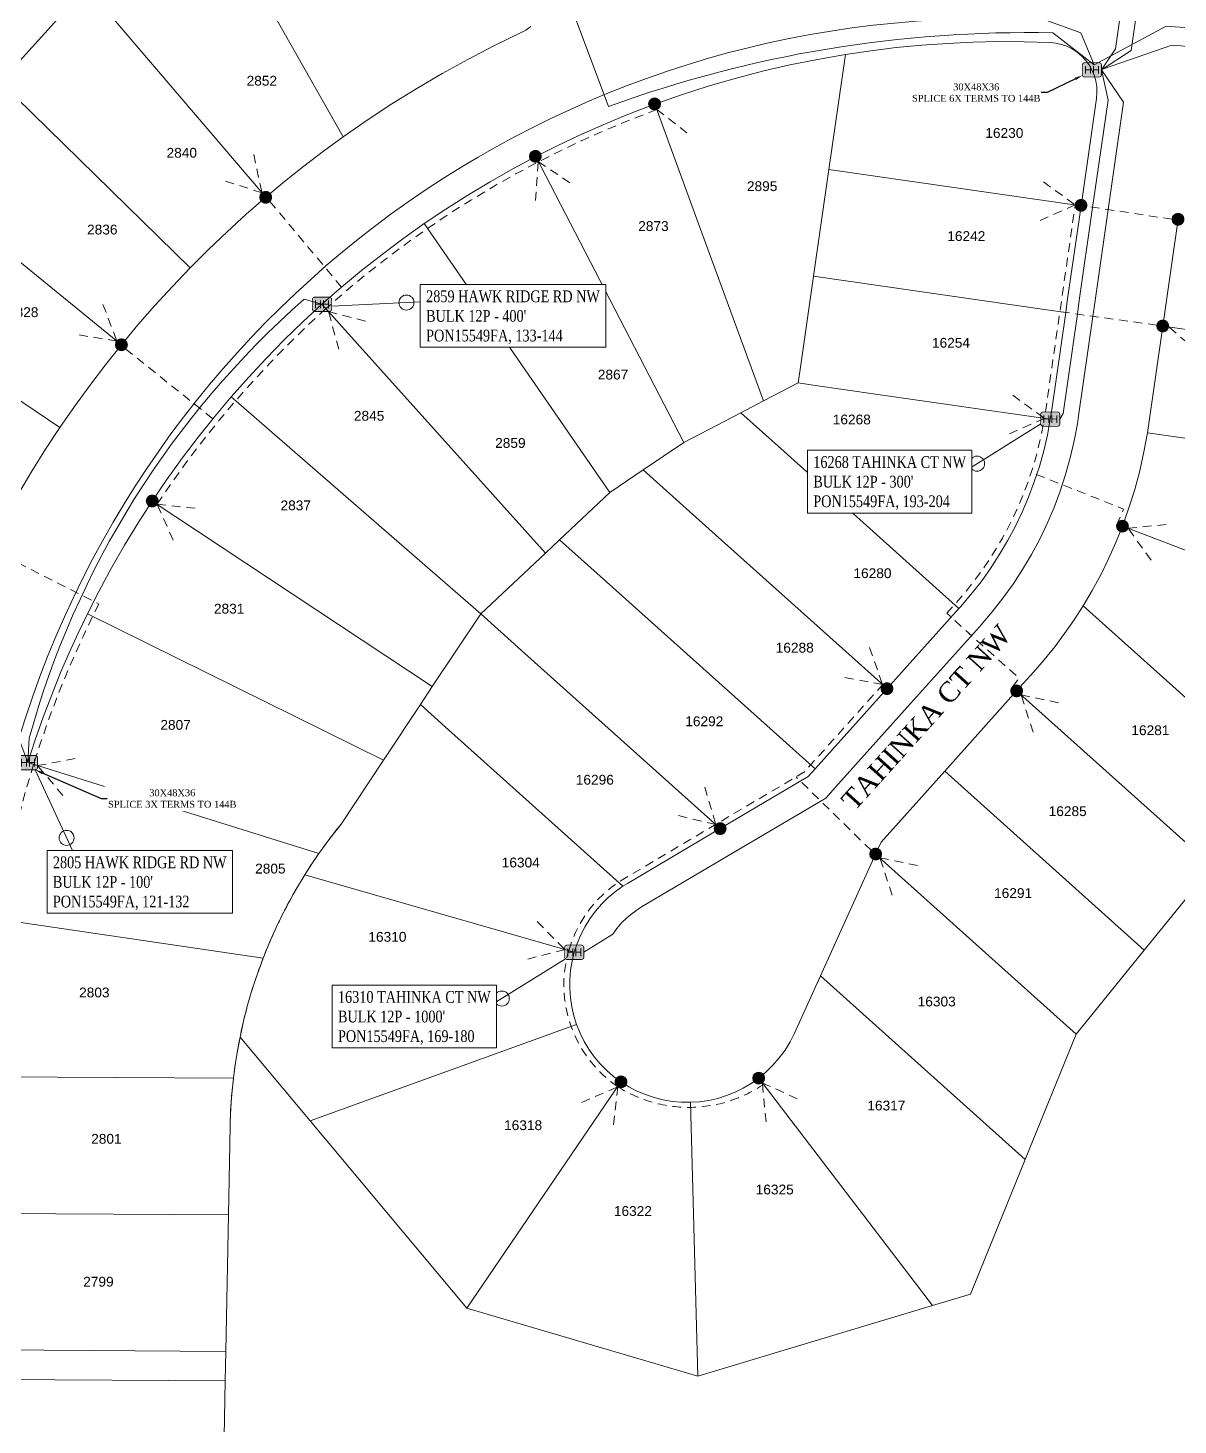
# Model space of a CAD drawing. Header units: feet. Extents: x 865220 to 2774701, y -2240498 to 961524.
# Drawn here: x 2764185 to 2764772, y 952858 to 953571 of the extents above; entities that cross this region are included whole.
import ezdxf
from ezdxf import colors
from ezdxf.entities.mleader import LeaderData, LeaderLine
from ezdxf.enums import TextEntityAlignment as Align
from ezdxf.lldxf.tags import DXFTag
from ezdxf.math import Vec2, Vec3

# ---------------------------------------------------------------- set-up
doc = ezdxf.new("R2010")
doc.units = ezdxf.units.FT
doc.header["$LTSCALE"] = 0.015
doc.header["$MEASUREMENT"] = 0
doc.linetypes.add('DASHED', pattern=[5, 3, -2])
for name, color, linetype, lineweight in [('144B', 112, '144B', 5), ('DETAIL', 7, 'Continuous', 5), ('DROP BURIED', 7, 'DASHED', 5), ('Parcels', 7, 'Continuous', 0), ('PROP_TEL', 6, 'Continuous', 5), ('RUNNING LINE (UNDERGROUND)', 10, 'Continuous', 40), ('TAIL', 1, 'MST', 5), ('TERMINALS', 7, 'Continuous', 5)]:
    doc.layers.add(name, color=color, linetype=linetype, lineweight=lineweight)
for name, color, linetype in [('Scott County Addresses', 7, 'Continuous'), ('STREET NAME', 7, 'Continuous'), ('TELEPHONE STRUCT-PROP', 6, 'Continuous')]:
    doc.layers.add(name, color=color, linetype=linetype)
doc.styles.add('Dimensions 100', font='arial.ttf')
doc.styles.add('Line', font='txt.shx', dxfattribs={"height": 3})
doc.styles.add('SIMPLEX', font='times.ttf', dxfattribs={"width": 0.8})
doc.styles.get("Standard").update_dxf_attribs({"font": 'times.ttf'})
doc.styles.add('Utilities', font='arial.ttf', dxfattribs={"height": 2.5})
tags = doc.linetypes.add('144B', pattern='A,80,-5,["144B",Line,S=1.5,R=0,X=0,Y=-1.5],-24', length=109).pattern_tags.tags
tags[6] = DXFTag(74, 10)
tags = doc.linetypes.add('MST', pattern='A,5,-5,5,-5,["TAIL",Line,S=1.5,R=0,X=0,Y=-1.5],-20', length=40).pattern_tags.tags
tags[10] = DXFTag(74, 10)

# ---------------------------------------------------------------- blocks, each defined once
blk = doc.blocks.new('ACMAP_ANN_TEMPLATE_Scott County Address')
at = {"layer": 'Scott County Addresses', "style": 'Dimensions 100'}
blk.add_attdef('ScottCountyAddress', (0, 0), '', height=50, dxfattribs=at)
blk = doc.blocks.new('NEW HH')
at = {"ltscale": 40, "true_color": 0xffffff}
h = blk.add_hatch(color=7, dxfattribs=at)
h.dxf.hatch_style = 1
h.paths.add_polyline_path([(-0.0611, -0.0305, 0.414214), (-0.0458, -0.0458), (0.0458, -0.0458, 0.414214), (0.0611, -0.0305), (0.0611, 0.0305, 0.414214), (0.0458, 0.0458), (-0.0458, 0.0458, 0.414214), (-0.0611, 0.0305)])
at = {"layer": 'RUNNING LINE (UNDERGROUND)', "color": 6, "lineweight": 0, "const_width": 0.005, "flags": 128}
blk.add_lwpolyline([(-0.0611, 0.0305), (-0.0611, -0.0305, 0.414214), (-0.0458, -0.0458), (0.0458, -0.0458, 0.414214), (0.0611, -0.0305), (0.0611, 0.0305, 0.414214), (0.0458, 0.0458), (-0.0458, 0.0458, 0.414214)], format="xyb", close=True, dxfattribs=at)
at = {"layer": 'TELEPHONE STRUCT-PROP', "color": 18, "true_color": 0x000000, "style": 'Utilities'}
blk.add_text('HH', height=0.05, dxfattribs=at).set_placement((0, 0), align=Align.MIDDLE_CENTER)
blk = doc.blocks.new('Proposed FlowerPot')
at = {"lineweight": 5, "ltscale": 100, "true_color": 0xffffff}
h = blk.add_hatch(color=7, dxfattribs=at)
h.dxf.hatch_style = 1
h.paths.add_polyline_path([(-0.06, 0, 0.414214), (0, -0.06, 0.414214), (0.06, 0, 0.414214), (0, 0.06, 0.414214)])
at = {"lineweight": 5, "ltscale": 100}
blk.add_circle((0, 0), 0.0604, dxfattribs=at)
at = {"layer": 'RUNNING LINE (UNDERGROUND)', "color": 6, "lineweight": 5, "const_width": 0.00907, "flags": 128}
blk.add_lwpolyline([(-0.06, 0, -0.414214), (0, 0.06, -0.414214), (0.06, 0, -0.414214), (0, -0.06, -0.414214), (-0.06, 0)], format="xyb", dxfattribs=at)
at = {"color": 18, "linetype": 'ByBlock', "lineweight": 5, "ltscale": 100, "true_color": 0x000000, "style": 'Dimensions 100'}
blk.add_text('F', height=0.0744, dxfattribs=at).set_placement((-0.029, -0.037))
blk = doc.blocks.new('TERMINAL')
at = {"lineweight": 5, "ltscale": 0.5, "flags": 128}
blk.add_lwpolyline([(-0.07, -0.65), (-0.07, 44.75)], dxfattribs=at)
at = {"lineweight": 5, "ltscale": 0.5}
blk.add_circle((-0.07, 37.61), 3.83, dxfattribs=at)

msp = doc.modelspace()

# ---------------------------------------------------------------- linework, layer by layer
at = {"layer": '144B', "lineweight": 5, "ltscale": 100, "flags": 128}
msp.add_lwpolyline([(2765534.77, 953390.24), (2765529.08, 953384.73), (2765520.6, 953342.44), (2765475.86, 953346.85, 0.238595), (2765465.36, 953369.54), (2765371.21, 953385.64), (2765360.21, 953386.64), (2765349.48, 953394.6), (2765346.46, 953395.01), (2765343.37, 953395.48), (2765340.28, 953396), (2765337.2, 953396.58), (2765334.14, 953397.22), (2765331.09, 953397.91), (2765328.04, 953398.65), (2765325.02, 953399.44), (2765322, 953400.28), (2765319, 953401.18), (2765316.02, 953402.13), (2765313.06, 953403.14), (2765310.11, 953404.19), (2765307.18, 953405.29), (2765304.27, 953406.45), (2765301.38, 953407.66), (2765298.52, 953408.91), (2765295.67, 953410.22), (2765292.85, 953411.58), (2765290.8, 953412.61), (2765290.06, 953412.98), (2765287.28, 953414.44), (2765284.54, 953415.94), (2765281.82, 953417.49), (2765279.12, 953419.09), (2765276.46, 953420.73), (2765273.83, 953422.42), (2765271.22, 953424.16), (2765268.65, 953425.94), (2765266.11, 953427.76), (2765263.52, 953429.68), (2765219.73, 953462.9), (2765217.22, 953464.77), (2765214.61, 953466.64), (2765211.96, 953468.47), (2765209.28, 953470.26), (2765206.58, 953472), (2765203.84, 953473.69), (2765201.13, 953475.29), (2765200.44, 953475.69), (2765198.26, 953476.93), (2765195.45, 953478.46), (2765192.6, 953479.96), (2765189.73, 953481.4), (2765186.83, 953482.8), (2765183.9, 953484.14), (2765180.96, 953485.43), (2765177.99, 953486.67), (2765175, 953487.86), (2765171.99, 953489), (2765168.96, 953490.08), (2765165.91, 953491.11), (2765162.84, 953492.09), (2765159.76, 953493.01), (2765156.66, 953493.88), (2765153.55, 953494.7), (2765150.42, 953495.46), (2765147.29, 953496.17), (2765144.14, 953496.82), (2765140.97, 953497.41), (2765137.8, 953497.95), (2765134.62, 953498.44), (2765131.43, 953498.87), (2765128.24, 953499.24), (2765125.03, 953499.56), (2765121.83, 953499.82), (2765118.61, 953500.03), (2765115.4, 953500.18), (2765112.16, 953500.28), (2765108, 953500.31), (2765072.85, 953500.22), (2765072.87, 953495.45), (2765067.97, 953495.45), (2765063.08, 953495.45), (2765053.5, 953495.6), (2765044.09, 953496.03), (2765034.7, 953496.74), (2765025.33, 953497.75), (2765016.01, 953499.03), (2765005.49, 953500.83), (2764995.06, 953502.98), (2764984.71, 953505.49), (2764974.45, 953508.36), (2764964.2, 953511.61), (2764960.71, 953512.81), (2764952.09, 953515.97), (2764943.65, 953519.34), (2764934.64, 953523.27), (2764925.55, 953527.57), (2764917.77, 953531.33), (2764905.45, 953536.98), (2764892.96, 953542.33), (2764880.33, 953547.37), (2764867.58, 953552.1), (2764854.72, 953556.5), (2764841.75, 953560.58), (2764828.69, 953564.33), (2764815.08, 953567.87), (2764766.02, 953571.52), (2764729.28, 953551.72), (2764722.5, 953568.08), (2764704.63, 953574.55, 0.345504), (2764180.67, 953208.07), (2764185.34, 953195.79)], format="xyb", dxfattribs=at)
at = {"layer": 'DROP BURIED', "lineweight": 5, "ltscale": 100, "flags": 128}
for points in [[(2764506.25, 953528.89), (2764498.08, 953525.82), (2764490, 953522.63), (2764478.77, 953517.93), (2764467.65, 953512.98), (2764456.65, 953507.77), (2764445.78, 953502.3), (2764434.13, 953496.07), (2764422.63, 953489.55), (2764411.31, 953482.74), (2764400.16, 953475.65), (2764389.2, 953468.27), (2764378.42, 953460.62), (2764367.85, 953452.7), (2764357.47, 953444.51), (2764347.31, 953436.06), (2764337.34, 953427.33)], [(2764308.8, 953482.05), (2764347.31, 953436.06)], [(2764704.51, 953374.68), (2764711.85, 953425.87), (2764712.67, 953431.55), (2764719.67, 953480.31)], [(2764769.13, 953472.97), (2764725.65, 953479.61)], [(2764337.4, 953427.38), (2764327.7, 953418.45), (2764318.26, 953409.3), (2764309.05, 953399.92), (2764300.09, 953390.3), (2764291.37, 953380.47), (2764282.81, 953370.31), (2764274.52, 953359.93), (2764266.49, 953349.35), (2764258.73, 953338.57), (2764251.23, 953327.56)], [(2764761.34, 953418.94), (2764711.85, 953425.87)], [(2764235.18, 953406.82), (2764282.05, 953369.35)], [(2764654.1, 953271.97), (2764658.14, 953276.47), (2764658.86, 953277.26), (2764664.18, 953283.47), (2764669.21, 953289.88), (2764673.95, 953296.5), (2764678.4, 953303.32), (2764682.55, 953310.33), (2764686.39, 953317.51), (2764689.91, 953324.86), (2764693.1, 953332.35), (2764695.97, 953339.97), (2764698.49, 953347.72), (2764700.68, 953355.56), (2764702.52, 953363.49), (2764704.02, 953371.57)], [(2764740.78, 953316.84), (2764744.36, 953325.16), (2764697.23, 953343.84)], [(2764176.27, 953319.6), (2764169.32, 953303.31), (2764221.58, 953276.69)], [(2764221.58, 953276.69), (2764218.35, 953270.34), (2764213.63, 953260.51), (2764209.11, 953250.58), (2764204.8, 953240.55), (2764200.25, 953229.29), (2764195.97, 953217.92), (2764191.95, 953206.45), (2764188.19, 953194.86)], [(2764687.66, 953234.53), (2764690.98, 953238.89), (2764654.1, 953271.97)], [(2764461.24, 953100), (2764462.77, 953104.62), (2764464.7, 953109.22), (2764466.99, 953113.65), (2764469.63, 953117.88), (2764472.59, 953121.9), (2764475.86, 953125.66), (2764479.42, 953129.16), (2764483.24, 953132.36), (2764487.29, 953135.23), (2764489.65, 953136.7), (2764537.01, 953164.71), (2764581.5, 953191.03), (2764584.7, 953194.6), (2764621.42, 953235.53)], [(2764621.42, 953235.53), (2764621.66, 953235.81)], [(2764188.22, 953194.93), (2764184.35, 953181.94), (2764180.84, 953168.89), (2764177.66, 953155.75), (2764174.83, 953142.53), (2764172.34, 953129.24), (2764170.2, 953115.9), (2764168.29, 953101.49), (2764166.77, 953087.04), (2764165.66, 953072.56), (2764164.96, 953058.04), (2764164.66, 953043.5), (2764164.61, 953035.62), (2764164.43, 953008.3)], [(2764615.53, 953151.09), (2764577.23, 953188.51)], [(2764486.15, 953030.54), (2764482.28, 953033.4), (2764478.57, 953036.64), (2764475.11, 953040.15), (2764471.95, 953043.92), (2764469.08, 953047.93), (2764466.54, 953052.15), (2764464.34, 953056.56), (2764462.49, 953061.13), (2764461, 953065.82), (2764459.88, 953070.62), (2764459.14, 953075.49), (2764458.79, 953080.41), (2764458.82, 953085.33), (2764459.23, 953090.24), (2764460.03, 953095.1), (2764461.17, 953099.77)]]:
    msp.add_lwpolyline(points, dxfattribs=at)
at = {"layer": 'DROP BURIED', "lineweight": 5, "ltscale": 100}
for points in [[(2764506.17, 953529.02), (2764522, 953516.79)], [(2764300.52, 953506.04), (2764304.7, 953486.48), (2764285.68, 953492.64)], [(2764444.34, 953482.48), (2764445.71, 953502.44), (2764462.3, 953491.27)], [(2764703.44, 953492.08), (2764719.62, 953480.32), (2764701.35, 953472.19)], [(2764223.6, 953429.56), (2764230.72, 953410.87), (2764210.97, 953414.05)], [(2764343.99, 953406.65), (2764338.66, 953425.92), (2764358.02, 953420.9)], [(2764782.61, 953405.15), (2764767.36, 953418.09)], [(2764687.81, 953383.19), (2764703.99, 953371.43), (2764685.72, 953363.3)], [(2764259.39, 953309.33), (2764251.3, 953327.62), (2764271.19, 953325.48)], [(2764758.37, 953299.11), (2764746.66, 953315.32), (2764766.55, 953317.35)], [(2764614.75, 953254.51), (2764621.37, 953235.63), (2764601.71, 953239.34)], [(2764698.22, 953211.35), (2764692.05, 953230.38), (2764711.61, 953226.21)], [(2764203.22, 953179.06), (2764190.22, 953194.27), (2764209.89, 953197.92)], [(2764530.68, 953183.35), (2764536.29, 953164.16), (2764516.86, 953168.89)], [(2764626.3, 953128.24), (2764620.07, 953147.25), (2764639.64, 953143.14)], [(2764445.17, 953114.71), (2764459.21, 953100.47), (2764439.86, 953095.42)], [(2764561.94, 953012.54), (2764560.01, 953032.45), (2764578.22, 953024.16)], [(2764467.92, 953022.42), (2764486.23, 953030.46), (2764484.04, 953010.58)]]:
    msp.add_lwpolyline(points, dxfattribs=at)
at = {"layer": 'DROP BURIED', "lineweight": 5, "ltscale": 100, "flags": 128}
msp.add_lwpolyline([(2764561.14, 953032.03, -0.302647), (2764486.15, 953030.54)], format="xyb", dxfattribs=at)
at = {"layer": 'Parcels', "lineweight": 5}
for p, q in [((2764298.89, 953598.28), (2764346.19, 953515.04)), ((2764346.19, 953515.04), (2764298.89, 953598.28)), ((2764171.34, 953542.99), (2764215.22, 953591.47)), ((2764306.66, 953484.18), (2764215.22, 953591.47)), ((2764423.11, 953561.44), (2764436.58, 953568)), ((2764436.58, 953568), (2764439.33, 953569.51)), ((2764439.33, 953569.51), (2764441.87, 953571.36)), ((2764409.8, 953554.54), (2764423.11, 953561.44)), ((2764709.75, 953562.87), (2764706.79, 953563.17)), ((2764706.79, 953563.17), (2764706.79, 953563.17)), ((2764712.67, 953562.21), (2764709.75, 953562.87)), ((2764715.48, 953561.22), (2764712.67, 953562.21)), ((2764718.15, 953559.9), (2764715.48, 953561.22)), ((2764720.65, 953558.26), (2764718.15, 953559.9)), ((2764396.68, 953547.3), (2764409.8, 953554.54)), ((2764602.39, 953557.03), (2764593.97, 953498.35)), ((2764722.94, 953556.35), (2764720.65, 953558.26)), ((2764724.98, 953554.17), (2764722.94, 953556.35)), ((2764726.74, 953551.77), (2764724.98, 953554.17)), ((2764383.75, 953539.72), (2764396.68, 953547.3)), ((2764728.21, 953549.17), (2764726.74, 953551.77)), ((2764729.36, 953546.41), (2764728.21, 953549.17)), ((2764730.17, 953543.54), (2764729.36, 953546.41)), ((2764171.34, 953542.99), (2764268.15, 953448.24)), ((2764371.02, 953531.82), (2764383.75, 953539.72)), ((2764730.64, 953540.59), (2764730.17, 953543.54)), ((2764730.75, 953537.61), (2764730.64, 953540.59)), ((2764358.5, 953523.59), (2764371.02, 953531.82)), ((2764505.19, 953531.7), (2764527.38, 953471.09)), ((2764730.5, 953534.64), (2764730.75, 953537.61)), ((2764346.19, 953515.04), (2764358.5, 953523.59)), ((2764336.06, 953507.65), (2764346.19, 953515.04)), ((2764346.19, 953515.04), (2764346.19, 953515.04)), ((2764326.1, 953500.04), (2764336.06, 953507.65)), ((2764519.91, 953359.18), (2764444.4, 953504.96)), ((2764316.3, 953492.21), (2764326.1, 953500.04)), ((2764593.97, 953498.35), (2764586.16, 953443.92)), ((2764586.16, 953443.92), (2764593.97, 953498.35)), ((2764593.97, 953498.35), (2764593.97, 953498.35)), ((2764593.97, 953498.35), (2764722.64, 953479.88)), ((2764233.04, 953408.96), (2764127.76, 953494.85)), ((2764306.66, 953484.18), (2764316.3, 953492.21)), ((2764296.74, 953475.52), (2764306.66, 953484.18)), ((2764306.66, 953484.18), (2764306.66, 953484.18)), ((2764287, 953466.64), (2764296.74, 953475.52)), ((2764722.64, 953479.88), (2764722.64, 953479.88)), ((2764387.49, 953470.74), (2764482.31, 953333.57)), ((2764527.38, 953471.09), (2764560.62, 953380.29)), ((2764772.15, 953472.97), (2764768.94, 953450.61)), ((2764277.47, 953457.55), (2764287, 953466.64)), ((2764268.15, 953448.24), (2764277.47, 953457.55)), ((2764259.05, 953438.72), (2764268.15, 953448.24)), ((2764268.15, 953448.24), (2764268.15, 953448.24)), ((2764768.94, 953450.61), (2764764.34, 953418.53)), ((2764201.62, 953366.68), (2764093.31, 953439.83)), ((2764250.15, 953428.99), (2764259.05, 953438.72)), ((2764579.51, 953397.57), (2764586.16, 953443.92)), ((2764586.16, 953443.92), (2764705.24, 953426.82)), ((2764241.49, 953419.07), (2764250.15, 953428.99)), ((2764335.37, 953429.59), (2764449.35, 953302.67)), ((2764714.82, 953425.45), (2764705.24, 953426.82)), ((2764705.24, 953426.82), (2764714.82, 953425.45)), ((2764714.82, 953425.45), (2764714.82, 953425.45)), ((2764233.04, 953408.96), (2764241.49, 953419.07)), ((2764764.34, 953418.53), (2764757.03, 953367.61)), ((2764893, 953400.06), (2764764.34, 953418.53)), ((2764224.83, 953398.66), (2764233.04, 953408.96)), ((2764233.04, 953408.96), (2764233.04, 953408.96)), ((2764216.85, 953388.18), (2764224.83, 953398.66)), ((2764579.51, 953397.57), (2764578.34, 953389.48)), ((2764560.62, 953380.29), (2764578.34, 953389.48)), ((2764586.03, 953388.38), (2764578.34, 953389.48)), ((2764578.34, 953389.48), (2764586.03, 953388.38)), ((2764209.11, 953377.51), (2764216.85, 953388.18)), ((2764289.1, 953382.43), (2764416.35, 953271.74)), ((2764618.92, 953383.66), (2764586.03, 953388.38)), ((2764706.97, 953371.02), (2764618.92, 953383.66)), ((2764618.92, 953383.66), (2764706.97, 953371.02)), ((2764201.62, 953366.68), (2764209.11, 953377.51)), ((2764549.08, 953374.31), (2764560.62, 953380.29)), ((2764560.62, 953380.29), (2764560.62, 953380.29)), ((2764549.08, 953374.31), (2764519.91, 953359.18)), ((2764519.91, 953359.18), (2764549.08, 953374.31)), ((2764549.08, 953374.31), (2764571.1, 953354.55)), ((2764757.03, 953367.61), (2764756.5, 953364.1)), ((2764194.37, 953355.68), (2764201.62, 953366.68)), ((2764201.62, 953366.68), (2764201.62, 953366.68)), ((2764756.5, 953364.1), (2764754.75, 953354.37)), ((2764756.5, 953364.1), (2764885.19, 953345.62)), ((2764187.37, 953344.52), (2764194.37, 953355.68)), ((2764499.27, 953345.12), (2764519.91, 953359.18)), ((2764519.91, 953359.18), (2764519.91, 953359.18)), ((2764660.38, 953274.47), (2764571.1, 953354.55)), ((2764754.75, 953354.37), (2764752.6, 953344.72)), ((2764180.62, 953333.2), (2764187.37, 953344.52)), ((2764482.31, 953333.57), (2764499.27, 953345.12)), ((2764524.59, 953322.4), (2764499.27, 953345.12)), ((2764499.27, 953345.12), (2764524.59, 953322.4)), ((2764752.6, 953344.72), (2764750.05, 953335.17)), ((2764456.62, 953309.49), (2764482.31, 953333.57)), ((2764482.31, 953333.57), (2764482.31, 953333.57)), ((2764750.05, 953335.17), (2764747.11, 953325.74)), ((2764391.66, 953234.56), (2764248.76, 953329.25)), ((2764248.76, 953329.25), (2764391.66, 953234.56)), ((2764747.11, 953325.74), (2764743.78, 953316.43)), ((2764623.65, 953233.53), (2764524.59, 953322.4)), ((2764743.78, 953316.43), (2764740.39, 953308.02)), ((2764743.78, 953316.43), (2764873.88, 953266.85)), ((2764456.62, 953309.49), (2764449.35, 953302.67)), ((2764480.55, 953288.03), (2764456.62, 953309.49)), ((2764740.39, 953308.02), (2764736.68, 953299.74)), ((2764416.35, 953271.74), (2764449.35, 953302.67)), ((2764449.35, 953302.67), (2764449.35, 953302.67)), ((2764736.68, 953299.74), (2764732.67, 953291.61)), ((2764732.67, 953291.61), (2764728.34, 953283.64)), ((2764586.93, 953192.6), (2764480.55, 953288.03)), ((2764728.34, 953283.64), (2764723.72, 953275.83)), ((2764723.72, 953275.83), (2764719.13, 953268.7)), ((2764824.28, 953185.62), (2764723.72, 953275.83)), ((2764366.8, 953197.12), (2764215.66, 953271.67)), ((2764416.35, 953271.74), (2764391.66, 953234.56)), ((2764438.93, 953251.48), (2764416.35, 953271.74)), ((2764416.35, 953271.74), (2764416.35, 953271.74)), ((2764660.38, 953274.47), (2764660.38, 953274.47)), ((2764719.13, 953268.7), (2764714.29, 953261.72)), ((2764714.29, 953261.72), (2764709.2, 953254.93)), ((2764709.2, 953254.93), (2764703.88, 953248.32)), ((2764538.53, 953162.13), (2764438.93, 953251.48)), ((2764703.88, 953248.32), (2764698.32, 953241.9)), ((2764698.32, 953241.9), (2764689.79, 953232.39)), ((2764391.66, 953234.56), (2764385.61, 953225.44)), ((2764391.66, 953234.56), (2764391.66, 953234.56)), ((2764623.65, 953233.53), (2764623.65, 953233.53)), ((2764689.79, 953232.39), (2764653.07, 953191.45)), ((2764789.59, 953142.87), (2764689.79, 953232.39)), ((2764689.79, 953232.39), (2764789.59, 953142.87)), ((2764366.8, 953197.12), (2764385.61, 953225.44)), ((2764385.61, 953225.44), (2764398.27, 953214.08)), ((2764398.27, 953214.08), (2764488.95, 953132.73)), ((2764345.09, 953164.42), (2764366.8, 953197.12)), ((2764366.8, 953197.12), (2764366.8, 953197.12)), ((2764185.34, 953195.79), (2764333.83, 953149.53)), ((2764586.93, 953192.6), (2764586.93, 953192.6)), ((2764653.07, 953191.45), (2764620.64, 953155.3)), ((2764653.07, 953191.45), (2764754.89, 953100.11)), ((2764339.32, 953157.08), (2764345.09, 953164.42)), ((2764343.14, 953162), (2764341.48, 953159.89)), ((2764343.27, 953162.17), (2764343.14, 953162)), ((2764345.09, 953164.42), (2764343.27, 953162.17)), ((2764538.53, 953162.13), (2764538.53, 953162.13)), ((2764333.83, 953149.53), (2764339.32, 953157.08)), ((2764337.46, 953154.59), (2764336.27, 953152.95)), ((2764337.98, 953155.28), (2764337.46, 953154.59)), ((2764339.32, 953157.08), (2764337.98, 953155.28)), ((2764339.72, 953157.6), (2764339.32, 953157.08)), ((2764341.22, 953159.55), (2764339.72, 953157.6)), ((2764341.48, 953159.89), (2764341.22, 953159.55)), ((2764620.64, 953155.3), (2764617.86, 953149.16)), ((2764330.13, 953144.09), (2764333.83, 953149.53)), ((2764332.33, 953147.37), (2764331.3, 953145.83)), ((2764332.93, 953148.22), (2764332.33, 953147.37)), ((2764333.83, 953149.53), (2764332.93, 953148.22)), ((2764334.59, 953150.6), (2764333.83, 953149.53)), ((2764333.83, 953149.53), (2764333.83, 953149.53)), ((2764335.63, 953152.07), (2764334.59, 953150.6)), ((2764336.27, 953152.95), (2764335.63, 953152.07)), ((2764617.86, 953149.16), (2764589.71, 953087.1)), ((2764720.19, 953057.36), (2764617.86, 953149.16)), ((2764617.86, 953149.16), (2764720.19, 953057.36)), ((2764326.57, 953138.55), (2764330.13, 953144.09)), ((2764327.98, 953140.78), (2764326.57, 953138.55)), ((2764328.12, 953141), (2764327.98, 953140.78)), ((2764329.41, 953142.99), (2764328.12, 953141)), ((2764329.69, 953143.42), (2764329.41, 953142.99)), ((2764330.86, 953145.18), (2764329.69, 953143.42)), ((2764331.3, 953145.83), (2764330.86, 953145.18)), ((2764789.59, 953142.87), (2764754.89, 953100.11)), ((2764321.68, 953130.37), (2764326.57, 953138.55)), ((2764323.37, 953133.27), (2764321.98, 953130.89)), ((2764323.48, 953133.46), (2764323.37, 953133.27)), ((2764324.95, 953135.92), (2764323.48, 953133.46)), ((2764325.01, 953136.01), (2764324.95, 953135.92)), ((2764326.57, 953138.55), (2764325.01, 953136.01)), ((2764464.09, 953099.06), (2764326.57, 953138.55)), ((2764488.95, 953132.73), (2764488.95, 953132.73)), ((2764317.11, 953122.02), (2764321.68, 953130.37)), ((2764318.81, 953125.21), (2764317.66, 953123.07)), ((2764319.07, 953125.7), (2764318.81, 953125.21)), ((2764320.29, 953127.91), (2764319.07, 953125.7)), ((2764320.51, 953128.3), (2764320.29, 953127.91)), ((2764321.81, 953130.6), (2764320.51, 953128.3)), ((2764321.98, 953130.89), (2764321.81, 953130.6)), ((2764312.85, 953113.5), (2764317.11, 953122.02)), ((2764315.93, 953119.74), (2764314.94, 953117.78)), ((2764316.28, 953120.44), (2764315.93, 953119.74)), ((2764317.35, 953122.48), (2764316.28, 953120.44)), ((2764317.66, 953123.07), (2764317.35, 953122.48)), ((2764305.32, 953096), (2764167.23, 953116.33)), ((2764167.23, 953116.33), (2764305.32, 953096)), ((2764308.92, 953104.82), (2764312.85, 953113.5)), ((2764311.87, 953111.41), (2764311.09, 953109.72)), ((2764312.34, 953112.42), (2764311.87, 953111.41)), ((2764313.19, 953114.21), (2764312.34, 953112.42)), ((2764313.62, 953115.11), (2764313.19, 953114.21)), ((2764314.54, 953116.98), (2764313.62, 953115.11)), ((2764314.94, 953117.78), (2764314.54, 953116.98)), ((2764305.32, 953096), (2764308.92, 953104.82)), ((2764308.68, 953104.28), (2764308.12, 953102.94)), ((2764309.34, 953105.78), (2764308.68, 953104.28)), ((2764309.87, 953107.01), (2764309.34, 953105.78)), ((2764310.59, 953108.6), (2764309.87, 953107.01)), ((2764311.09, 953109.72), (2764310.59, 953108.6)), ((2764305.8, 953097.22), (2764305.32, 953096)), ((2764306.41, 953098.77), (2764305.8, 953097.22)), ((2764306.94, 953100.09), (2764306.41, 953098.77)), ((2764307.53, 953101.53), (2764306.94, 953100.09)), ((2764308.12, 953102.94), (2764307.53, 953101.53)), ((2764464.09, 953099.06), (2764464.09, 953099.06)), ((2764754.89, 953100.11), (2764720.19, 953057.36)), ((2764754.89, 953100.11), (2764754.89, 953100.11)), ((2764302.43, 953088.13), (2764305.32, 953096)), ((2764303.23, 953090.39), (2764302.57, 953088.53)), ((2764303.61, 953091.44), (2764303.23, 953090.39)), ((2764304.26, 953093.2), (2764303.61, 953091.44)), ((2764304.69, 953094.34), (2764304.26, 953093.2)), ((2764305.32, 953096), (2764304.69, 953094.34)), ((2764305.32, 953096), (2764305.32, 953096)), ((2764299.8, 953080.17), (2764302.43, 953088.13)), ((2764300.6, 953082.68), (2764300.34, 953081.88)), ((2764301.27, 953084.73), (2764300.6, 953082.68)), ((2764301.57, 953085.61), (2764301.27, 953084.73)), ((2764302.23, 953087.57), (2764301.57, 953085.61)), ((2764302.57, 953088.53), (2764302.23, 953087.57)), ((2764589.71, 953087.1), (2764576.39, 953057.72)), ((2764589.71, 953087.1), (2764694.21, 952993.36)), ((2764297.44, 953072.12), (2764299.8, 953080.17)), ((2764298.59, 953076.16), (2764297.92, 953073.81)), ((2764298.78, 953076.78), (2764298.59, 953076.16)), ((2764299.45, 953079.02), (2764298.78, 953076.78)), ((2764299.67, 953079.74), (2764299.45, 953079.02)), ((2764300.34, 953081.88), (2764299.67, 953079.74)), ((2764295.35, 953064), (2764297.44, 953072.12)), ((2764296.97, 953070.39), (2764296.31, 953067.85)), ((2764297.1, 953070.84), (2764296.97, 953070.39)), ((2764297.76, 953073.28), (2764297.1, 953070.84)), ((2764297.92, 953073.81), (2764297.76, 953073.28)), ((2764293.54, 953055.82), (2764295.35, 953064)), ((2764294.81, 953061.67), (2764294.17, 953058.84)), ((2764294.85, 953061.85), (2764294.81, 953061.67)), ((2764295.49, 953064.58), (2764294.85, 953061.85)), ((2764295.56, 953064.86), (2764295.49, 953064.58)), ((2764296.22, 953067.49), (2764295.56, 953064.86)), ((2764296.31, 953067.85), (2764296.22, 953067.49)), ((2764465.31, 953062.15), (2764329.29, 953013.08)), ((2764329.29, 953013.08), (2764465.31, 953062.15)), ((2764292.21, 953048.84), (2764293.54, 953055.82)), ((2764293.54, 953055.82), (2764292.94, 953052.83)), ((2764294.15, 953058.75), (2764293.54, 953055.82)), ((2764293.54, 953055.82), (2764329.29, 953013.08)), ((2764294.17, 953058.84), (2764294.15, 953058.75)), ((2764576.39, 953057.72), (2764574.17, 953053.33)), ((2764720.19, 953057.36), (2764694.21, 952993.36)), ((2764720.19, 953057.36), (2764720.19, 953057.36)), ((2764291.08, 953041.83), (2764292.21, 953048.84)), ((2764291.86, 953046.78), (2764291.39, 953043.83)), ((2764291.87, 953046.84), (2764291.86, 953046.78)), ((2764292.38, 953049.8), (2764291.87, 953046.84)), ((2764292.39, 953049.84), (2764292.38, 953049.8)), ((2764292.94, 953052.83), (2764292.39, 953049.84)), ((2764571.61, 953049.13), (2764568.7, 953045.16)), ((2764574.17, 953053.33), (2764571.61, 953049.13)), ((2764290.15, 953034.79), (2764291.08, 953041.83)), ((2764290.92, 953040.72), (2764290.53, 953037.81)), ((2764290.94, 953040.82), (2764290.92, 953040.72)), ((2764291.37, 953043.75), (2764290.94, 953040.82)), ((2764291.39, 953043.83), (2764291.37, 953043.75)), ((2764565.48, 953041.43), (2764561.97, 953037.99)), ((2764568.7, 953045.16), (2764565.48, 953041.43)), ((2764290.15, 953034.79), (2764161.61, 953035.64)), ((2764290.15, 953034.79), (2764289.33, 953026.61)), ((2764289.81, 953031.72), (2764290.14, 953034.65)), ((2764290.14, 953034.65), (2764290.15, 953034.79)), ((2764290.51, 953037.69), (2764290.15, 953034.79)), ((2764290.15, 953034.79), (2764290.15, 953034.79)), ((2764290.53, 953037.81), (2764290.51, 953037.69)), ((2764487.93, 953032.95), (2764409.2, 952917.57)), ((2764491.91, 953030.46), (2764487.93, 953032.95)), ((2764558.19, 953034.84), (2764554.35, 953032.14)), ((2764561.97, 953037.99), (2764558.19, 953034.84)), ((2764646.87, 952918.85), (2764558.19, 953034.84)), ((2764558.19, 953034.84), (2764646.87, 952918.85)), ((2764289.33, 953026.61), (2764288.77, 953018.41)), ((2764289.01, 953022.51), (2764289.24, 953025.5)), ((2764289.24, 953025.59), (2764289.5, 953028.55)), ((2764289.24, 953025.5), (2764289.24, 953025.59)), ((2764289.5, 953028.55), (2764289.51, 953028.66)), ((2764289.51, 953028.66), (2764289.8, 953031.6)), ((2764289.8, 953031.6), (2764289.81, 953031.72)), ((2764496.07, 953028.28), (2764491.91, 953030.46)), ((2764500.38, 953026.44), (2764496.07, 953028.28)), ((2764504.83, 953024.94), (2764500.38, 953026.44)), ((2764541.75, 953025.94), (2764537.27, 953024.55)), ((2764546.11, 953027.68), (2764541.75, 953025.94)), ((2764550.32, 953029.75), (2764546.11, 953027.68)), ((2764554.35, 953032.14), (2764550.32, 953029.75)), ((2764288.77, 953018.41), (2764288.48, 953010.2)), ((2764288.67, 953016.36), (2764288.82, 953019.38)), ((2764288.82, 953019.44), (2764289.01, 953022.44)), ((2764288.82, 953019.38), (2764288.82, 953019.44)), ((2764289.01, 953022.44), (2764289.01, 953022.51)), ((2764509.38, 953023.8), (2764504.83, 953024.94)), ((2764514, 953023.01), (2764509.38, 953023.8)), ((2764518.68, 953022.59), (2764514, 953023.01)), ((2764523.37, 953022.53), (2764518.68, 953022.59)), ((2764528.05, 953022.84), (2764523.37, 953022.53)), ((2764523.37, 953022.53), (2764523.37, 953022.53)), ((2764523.37, 953022.53), (2764527.13, 952882.9)), ((2764532.69, 953023.51), (2764528.05, 953022.84)), ((2764537.27, 953024.55), (2764532.69, 953023.51)), ((2764288.48, 953010.2), (2764288.56, 953013.28)), ((2764288.56, 953013.28), (2764288.67, 953016.32)), ((2764288.67, 953016.32), (2764288.67, 953016.36)), ((2764409.2, 952917.57), (2764329.29, 953013.08)), ((2764288.48, 953010.2), (2764287.62, 952965.11)), ((2764287.62, 952965.11), (2764288.48, 953010.2)), ((2764666.32, 952924.69), (2764694.21, 952993.36)), ((2764694.21, 952993.36), (2764694.21, 952993.36)), ((2764287.62, 952965.11), (2764161.15, 952965.94)), ((2764287.62, 952965.11), (2764286.29, 952895.42)), ((2764286.29, 952895.42), (2764287.62, 952965.11)), ((2764287.62, 952965.11), (2764287.62, 952965.11)), ((2764527.13, 952882.9), (2764646.87, 952918.85)), ((2764646.87, 952918.85), (2764527.13, 952882.9)), ((2764666.32, 952924.69), (2764646.87, 952918.85)), ((2764646.87, 952918.85), (2764646.87, 952918.85)), ((2764409.2, 952917.57), (2764527.13, 952882.9)), ((2764160.69, 952896.25), (2764286.29, 952895.42)), ((2764286.29, 952895.42), (2764286.01, 952880.43)), ((2764286.29, 952895.42), (2764286.29, 952895.42)), ((2764286.01, 952880.43), (2764160.59, 952881.26)), ((2764285.04, 952829.49), (2764286.01, 952880.43)), ((2764286.01, 952880.43), (2764286.01, 952880.43))]:
    msp.add_line(p, q, dxfattribs=at)
for points in [[(2764706.79, 953563.17), (2764693.7, 953563.54), (2764680.6, 953563.59), (2764667.51, 953563.32), (2764654.44, 953562.71), (2764641.38, 953561.78), (2764628.34, 953560.52), (2764615.35, 953558.93), (2764602.39, 953557.03), (2764588.24, 953554.56), (2764574.15, 953551.7), (2764560.15, 953548.46), (2764546.24, 953544.84), (2764532.44, 953540.84), (2764518.75, 953536.45), (2764505.19, 953531.7), (2764497, 953528.62), (2764488.87, 953525.41), (2764477.58, 953520.69), (2764466.4, 953515.71), (2764455.34, 953510.46), (2764444.4, 953504.96), (2764432.68, 953498.7), (2764421.12, 953492.14), (2764409.73, 953485.29), (2764398.52, 953478.16), (2764387.49, 953470.74), (2764376.65, 953463.04), (2764366.02, 953455.07), (2764355.59, 953446.84), (2764345.37, 953438.34), (2764335.37, 953429.59), (2764325.64, 953420.63), (2764316.15, 953411.43), (2764306.89, 953401.99), (2764297.87, 953392.32), (2764289.1, 953382.43), (2764280.49, 953372.21), (2764272.15, 953361.78), (2764264.07, 953351.13), (2764256.28, 953340.29), (2764248.76, 953329.25), (2764241.56, 953318.08), (2764234.64, 953306.73), (2764228.02, 953295.2), (2764221.69, 953283.52), (2764215.66, 953271.67), (2764210.91, 953261.78), (2764206.37, 953251.79), (2764202.03, 953241.71), (2764197.46, 953230.38), (2764193.15, 953218.94), (2764189.11, 953207.41), (2764185.34, 953195.79)], [(2764464.09, 953099.06), (2764465.58, 953103.57), (2764467.42, 953107.95), (2764469.6, 953112.16), (2764472.11, 953116.2), (2764474.93, 953120.02), (2764478.05, 953123.6), (2764481.44, 953126.93), (2764485.08, 953129.98), (2764488.95, 953132.73), (2764491.21, 953134.14), (2764538.53, 953162.13), (2764583.43, 953188.69), (2764586.93, 953192.6), (2764623.65, 953233.53), (2764660.38, 953274.47), (2764661.11, 953275.29), (2764666.5, 953281.57), (2764671.61, 953288.07), (2764676.43, 953294.8), (2764680.95, 953301.73), (2764685.17, 953308.86), (2764689.07, 953316.16), (2764692.64, 953323.62), (2764695.89, 953331.23), (2764698.8, 953338.98), (2764701.37, 953346.85), (2764703.59, 953354.82), (2764705.46, 953362.88), (2764706.97, 953371.02), (2764706.97, 953371.02), (2764707.54, 953374.72), (2764714.82, 953425.45), (2764715.64, 953431.12), (2764722.64, 953479.88), (2764730.5, 953534.64)], [(2764487.93, 953032.95), (2764487.93, 953032.95), (2764484.16, 953035.74), (2764480.62, 953038.82), (2764477.34, 953042.17), (2764474.32, 953045.76), (2764471.59, 953049.58), (2764469.18, 953053.6), (2764467.08, 953057.8), (2764465.31, 953062.15), (2764463.9, 953066.62), (2764462.83, 953071.19), (2764462.13, 953075.83), (2764461.79, 953080.51), (2764461.82, 953085.2), (2764462.21, 953089.87), (2764462.97, 953094.5), (2764464.09, 953099.06)]]:
    msp.add_lwpolyline(points, dxfattribs=at)
at = {"layer": 'TAIL', "lineweight": 5, "ltscale": 100, "flags": 128}
for points in [[(2764733.1, 953549.17), (2764748.14, 953559.03), (2764762.15, 953656.59), (2764764.57, 953674.65), (2764766.66, 953692.81), (2764768.42, 953711.01), (2764769.84, 953729.24), (2764771, 953748.86), (2764771.76, 953768.51), (2764772.13, 953788.17), (2764772.11, 953807.79), (2764771.98, 953816.5), (2764771.48, 953833.94), (2764770.68, 953851.41), (2764769.56, 953868.85), (2764768.14, 953886.28), (2764766.4, 953903.67), (2764764.41, 953920.66), (2764762.13, 953937.61), (2764759.57, 953954.39), (2764757.77, 953966.2), (2764756.17, 953977.92), (2764754.78, 953989.69), (2764754.38, 953993.42), (2764752.87, 954009.55), (2764751.73, 954025.63), (2764750.96, 954041.74), (2764750.55, 954057.86), (2764750.51, 954073.99), (2764750.77, 954088.08), (2764751.31, 954102.16), (2764752.14, 954116.24), (2764753.24, 954130.29), (2764754.62, 954144.33), (2764756.28, 954158.32), (2764758.4, 954173.53), (2764760.85, 954188.69), (2764763.62, 954203.79), (2764766.76, 954219.02), (2764768.6, 954228.25), (2764761.81, 954242.93)], [(2764733.1, 953549.17), (2764740.18, 953559.85), (2764754.22, 953657.69), (2764756.63, 953675.64), (2764758.71, 953693.65), (2764760.45, 953711.7), (2764761.86, 953729.78), (2764763.01, 953749.25), (2764763.76, 953768.74), (2764764.13, 953788.24), (2764764.11, 953807.73), (2764763.98, 953816.32), (2764763.49, 953833.64), (2764762.69, 953850.97), (2764761.58, 953868.27), (2764760.17, 953885.56), (2764757.01, 953898.86)], [(2764468.97, 953099.06), (2764483.7, 953108.33), (2764485.87, 953111.26), (2764488.25, 953114), (2764490.85, 953116.56), (2764493.64, 953118.89), (2764496.71, 953121.07), (2764498.47, 953122.17), (2764545.66, 953150.08), (2764592.41, 953177.73), (2764597.35, 953183.25), (2764634.07, 953224.18), (2764670.8, 953265.12), (2764671.63, 953266.05), (2764677.32, 953272.68), (2764682.81, 953279.67), (2764687.99, 953286.9), (2764692.85, 953294.34), (2764697.37, 953301.99), (2764701.56, 953309.83), (2764705.4, 953317.85), (2764708.89, 953326.02), (2764712.01, 953334.34), (2764714.77, 953342.79), (2764717.16, 953351.36), (2764719.16, 953360.02), (2764720.78, 953368.67), (2764721.39, 953372.66), (2764728.68, 953423.46), (2764729.5, 953429.13), (2764736.5, 953477.89), (2764744.36, 953532.65), (2764733.1, 953549.17)], [(2764711.86, 953371.02), (2764713.48, 953373.84), (2764720.76, 953424.6), (2764721.58, 953430.27), (2764728.58, 953479.03), (2764736.44, 953533.79), (2764733.1, 953549.17)]]:
    msp.add_lwpolyline(points, dxfattribs=at)
for points in [[(2765012.89, 953481.52), (2765004.49, 953492.13, -0.056671), (2764912.59, 953523.49, 0.088121), (2764768.99, 953561.8), (2764734.16, 953549.71)], [(2764335.37, 953429.59), (2764326.33, 953432.14, 0.14639), (2764185.95, 953208.24), (2764185.34, 953195.79)]]:
    msp.add_lwpolyline(points, format="xyb", dxfattribs=at)

# ---------------------------------------------------------------- block references
at = {"layer": 'PROP_TEL', "lineweight": 5}
for name, p, xscale, yscale, zscale in [('NEW HH', (2764728.21, 953549.17), 80, 80, 80), ('Proposed FlowerPot', (2764505.05, 953531.83), 50, 50, 50), ('Proposed FlowerPot', (2764444.26, 953505.09), 50, 50, 50), ('Proposed FlowerPot', (2764306.66, 953484.18), 50, 50, 50), ('Proposed FlowerPot', (2764722.66, 953480.07), 50, 50, 50), ('Proposed FlowerPot', (2764772.15, 953472.97), 50, 50, 50), ('NEW HH', (2764335.37, 953429.59), 80, 80, 80), ('Proposed FlowerPot', (2764764.34, 953418.53), 50, 50, 50), ('Proposed FlowerPot', (2764233.04, 953408.96), 50, 50, 50), ('NEW HH', (2764706.97, 953371.02), 80, 80, 80), ('Proposed FlowerPot', (2764248.76, 953329.25), 50, 50, 50), ('Proposed FlowerPot', (2764743.78, 953316.43), 50, 50, 50), ('Proposed FlowerPot', (2764623.65, 953233.53), 50, 50, 50), ('Proposed FlowerPot', (2764689.79, 953232.39), 50, 50, 50), ('NEW HH', (2764185.34, 953195.79), 80, 80, 80), ('Proposed FlowerPot', (2764538.53, 953162.13), 50, 50, 50), ('Proposed FlowerPot', (2764617.86, 953149.16), 50, 50, 50), ('NEW HH', (2764464.09, 953099.06), 80, 80, 80), ('Proposed FlowerPot', (2764487.93, 953032.95), 50, 50, 50), ('Proposed FlowerPot', (2764558.19, 953034.84), 50, 50, 50)]:
    msp.add_blockref(name, p, dxfattribs=dict(at, xscale=xscale, yscale=yscale, zscale=zscale))
at = {"layer": 'Scott County Addresses', "lineweight": 5, "xscale": 0.1, "yscale": 0.1, "zscale": 0.1}
for p, values in [((2764296.91, 953541.15), {'ScottCountyAddress': '2852'}), ((2764673.81, 953514.5), {'ScottCountyAddress': '16230'}), ((2764256.06, 953504.38), {'ScottCountyAddress': '2840'}), ((2764552.18, 953487.36), {'ScottCountyAddress': '2895'}), ((2764215.5, 953465.23), {'ScottCountyAddress': '2836'}), ((2764496.72, 953467.02), {'ScottCountyAddress': '2873'}), ((2764654.4, 953461.9), {'ScottCountyAddress': '16242'}), ((2764175.17, 953423.09), {'ScottCountyAddress': '2828'}), ((2764646.58, 953407.46), {'ScottCountyAddress': '16254'}), ((2764476.11, 953391.25), {'ScottCountyAddress': '2867'}), ((2764351.64, 953370.22), {'ScottCountyAddress': '2845'}), ((2764423.72, 953356.37), {'ScottCountyAddress': '2859'}), ((2764314.22, 953324.53), {'ScottCountyAddress': '2837'}), ((2764606.53, 953289.93), {'ScottCountyAddress': '16280'}), ((2764280.24, 953271.84), {'ScottCountyAddress': '2831'}), ((2764566.86, 953251.94), {'ScottCountyAddress': '16288'}), ((2764252.91, 953212.56), {'ScottCountyAddress': '2807'}), ((2764520.71, 953214.39), {'ScottCountyAddress': '16292'}), ((2764748.33, 953209.83), {'ScottCountyAddress': '16281'}), ((2764464.86, 953184.57), {'ScottCountyAddress': '16296'}), ((2764706.12, 953168.53), {'ScottCountyAddress': '16285'}), ((2764427.07, 953142.35), {'ScottCountyAddress': '16304'}), ((2764301.26, 953139.24), {'ScottCountyAddress': '2805'}), ((2764678.28, 953126.76), {'ScottCountyAddress': '16291'}), ((2764211.45, 953076.05), {'ScottCountyAddress': '2803'}), ((2764639.29, 953071.44), {'ScottCountyAddress': '16303'}), ((2764613.61, 953018.38), {'ScottCountyAddress': '16317'}), ((2764428.27, 953008.35), {'ScottCountyAddress': '16318'}), ((2764217.6, 953001.4), {'ScottCountyAddress': '2801'}), ((2764556.64, 952975.54), {'ScottCountyAddress': '16325'}), ((2764484.29, 952964.57), {'ScottCountyAddress': '16322'}), ((2764213.54, 952928.51), {'ScottCountyAddress': '2799'})]:
    msp.add_blockref('ACMAP_ANN_TEMPLATE_Scott County Address', p, dxfattribs=at).add_auto_attribs(values)
at = {"layer": 'Scott County Addresses', "lineweight": 5}
ref = msp.add_blockref('ACMAP_ANN_TEMPLATE_Scott County Address', (2764638, 953343.88), dxfattribs=dict(at, xscale=0.1, yscale=0.1, zscale=0.1))
ref.add_attrib('ScottCountyAddress', '16268', (2764595.98, 953368.34), dxfattribs={"height": 5, "style": 'Dimensions 100'})
ref = msp.add_blockref('ACMAP_ANN_TEMPLATE_Scott County Address', (2764405.05, 953078.66), dxfattribs=dict(at, xscale=0.1, yscale=0.1, zscale=0.1))
ref.add_attrib('ScottCountyAddress', '16310', (2764359.04, 953104.43), dxfattribs={"height": 5, "style": 'Dimensions 100'})
at = {"layer": 'TERMINALS', "lineweight": 5, "ltscale": 0.5}
for p, rotation in [((2764340.9, 953428.62), 272.7223639790725), ((2764701.48, 953368.31), 122.0381478058639), ((2764189.21, 953191.52), 204.8510984686999), ((2764458.97, 953095.47), 122.0381478058639)]:
    msp.add_blockref('TERMINAL', p, dxfattribs=dict(at, rotation=rotation))

# ---------------------------------------------------------------- texts
at = {"layer": 'STREET NAME', "lineweight": 5, "ltscale": 40, "insert": (2764599.54, 953177.31), "char_height": 10, "attachment_point": 1, "rotation": 48.01913}
msp.add_mtext('TAHINKA CT NW', dxfattribs=at)

# ---------------------------------------------------------------- next in the draw order: texts
at = {"layer": 'TERMINALS', "lineweight": 5, "ltscale": 0.5, "char_height": 6, "attachment_point": 1, "style": 'SIMPLEX', "bg_fill": 19, "box_fill_scale": 1.5, "bg_fill_color": 256, "bg_fill_transparency": 0}
for s, insert in [("2859 HAWK RIDGE RD NW\\PBULK 12P - 400'\\PPON15549FA, 133-144", (2764388.51, 953436.68)), ("16268 TAHINKA CT NW\\PBULK 12P - 300'\\PPON15549FA, 193-204", (2764586.04, 953352.13)), ("2805 HAWK RIDGE RD NW\\PBULK 12P - 100'\\PPON15549FA, 121-132", (2764198.07, 953147.95)), ("16310 TAHINKA CT NW\\PBULK 12P - 1000'\\PPON15549FA, 169-180", (2764343.53, 953079.28))]:
    msp.add_mtext(s, dxfattribs=dict(at, insert=insert))

# ---------------------------------------------------------------- next in the draw order: leaders
at = {"layer": 'DETAIL', "lineweight": 5, "ltscale": 5}
ml = msp.add_multileader_mtext('Standard', dxfattribs=at)
ml.set_content('30X48X36\\PSPLICE 6X TERMS TO 144B', color=256)
ml.set_leader_properties()
ml.build(insert=Vec2(0, 0))
ml.multileader.update_dxf_attribs({"has_text_frame": 1, "text_left_attachment_type": 2, "text_right_attachment_type": 2, "dogleg_length": 3})
ctx = ml.context
ctx.base_point, ctx.char_height, ctx.landing_gap_size, ctx.plane_origin = Vec3(2764635.97, 953537.56), 3.5, 1.5, Vec3(2764802.47, 953514.44)
ctx.left_attachment, ctx.right_attachment, ctx.text_align_type = 2, 2, 1
notes = []
notes.append((ctx, [(0, (1, 1, 0), (2764705.39, 953537.56), (-1, 0), 3, [(0, [(2764723.38, 953546.37)], 0, [])])]))
ctx.mtext.insert, ctx.mtext.alignment, ctx.mtext.flow_direction = Vec3(2764669.18, 953542.27), 2, 5
ctx.mtext.has_bg_fill, ctx.mtext.bg_color, ctx.mtext.bg_scale_factor, ctx.mtext.bg_transparency, ctx.mtext.use_window_bg_color = 1, -1027028792, 1.5, 0, 1
for ctx, leaders in notes:
    for number, flags, end, landing, length, lines in leaders:
        leader = LeaderData()
        leader.index, (leader.has_last_leader_line, leader.has_dogleg_vector, leader.attachment_direction) = number, flags
        leader.last_leader_point, leader.dogleg_vector, leader.dogleg_length = Vec3(end), Vec3(landing), length
        for number, points, colour, breaks in lines:
            line = LeaderLine()
            line.index, line.vertices, line.color, line.breaks = number, Vec3.list(points), colors.encode_raw_color(colour), breaks
            leader.lines.append(line)
        ctx.leaders.append(leader)

# ---------------------------------------------------------------- next in the draw order: linework, layer by layer
at = {"layer": '144B', "lineweight": 5, "ltscale": 100, "flags": 128}
msp.add_lwpolyline([(2765534.77, 953390.24), (2765529.08, 953384.73), (2765520.6, 953342.44), (2765475.86, 953346.85, 0.238595), (2765465.36, 953369.54), (2765371.21, 953385.64), (2765360.21, 953386.64), (2765349.48, 953394.6), (2765346.46, 953395.01), (2765343.37, 953395.48), (2765340.28, 953396), (2765337.2, 953396.58), (2765334.14, 953397.22), (2765331.09, 953397.91), (2765328.04, 953398.65), (2765325.02, 953399.44), (2765322, 953400.28), (2765319, 953401.18), (2765316.02, 953402.13), (2765313.06, 953403.14), (2765310.11, 953404.19), (2765307.18, 953405.29), (2765304.27, 953406.45), (2765301.38, 953407.66), (2765298.52, 953408.91), (2765295.67, 953410.22), (2765292.85, 953411.58), (2765290.8, 953412.61), (2765290.06, 953412.98), (2765287.28, 953414.44), (2765284.54, 953415.94), (2765281.82, 953417.49), (2765279.12, 953419.09), (2765276.46, 953420.73), (2765273.83, 953422.42), (2765271.22, 953424.16), (2765268.65, 953425.94), (2765266.11, 953427.76), (2765263.52, 953429.68), (2765219.73, 953462.9), (2765217.22, 953464.77), (2765214.61, 953466.64), (2765211.96, 953468.47), (2765209.28, 953470.26), (2765206.58, 953472), (2765203.84, 953473.69), (2765201.13, 953475.29), (2765200.44, 953475.69), (2765198.26, 953476.93), (2765195.45, 953478.46), (2765192.6, 953479.96), (2765189.73, 953481.4), (2765186.83, 953482.8), (2765183.9, 953484.14), (2765180.96, 953485.43), (2765177.99, 953486.67), (2765175, 953487.86), (2765171.99, 953489), (2765168.96, 953490.08), (2765165.91, 953491.11), (2765162.84, 953492.09), (2765159.76, 953493.01), (2765156.66, 953493.88), (2765153.55, 953494.7), (2765150.42, 953495.46), (2765147.29, 953496.17), (2765144.14, 953496.82), (2765140.97, 953497.41), (2765137.8, 953497.95), (2765134.62, 953498.44), (2765131.43, 953498.87), (2765128.24, 953499.24), (2765125.03, 953499.56), (2765121.83, 953499.82), (2765118.61, 953500.03), (2765115.4, 953500.18), (2765112.16, 953500.28), (2765108, 953500.31), (2765072.85, 953500.22), (2765072.87, 953495.45), (2765067.97, 953495.45), (2765063.08, 953495.45), (2765053.5, 953495.6), (2765044.09, 953496.03), (2765034.7, 953496.74), (2765025.33, 953497.75), (2765016.01, 953499.03), (2765005.49, 953500.83), (2764995.06, 953502.98), (2764984.71, 953505.49), (2764974.45, 953508.36), (2764964.2, 953511.61), (2764960.71, 953512.81), (2764952.09, 953515.97), (2764943.65, 953519.34), (2764934.64, 953523.27), (2764925.55, 953527.57), (2764917.77, 953531.33), (2764905.45, 953536.98), (2764892.96, 953542.33), (2764880.33, 953547.37), (2764867.58, 953552.1), (2764854.72, 953556.5), (2764841.75, 953560.58), (2764828.69, 953564.33), (2764815.08, 953567.87), (2764766.02, 953571.52), (2764729.28, 953551.72), (2764722.5, 953568.08), (2764704.63, 953574.55, 0.345504), (2764180.67, 953208.07), (2764185.34, 953195.79)], format="xyb", dxfattribs=at)
at = {"layer": 'TAIL', "lineweight": 5, "ltscale": 100, "flags": 128}
msp.add_lwpolyline([(2764367.17, 953736.43), (2764368.21, 953733.66), (2764369.72, 953730.32), (2764371.46, 953727.09), (2764373.41, 953723.98), (2764375.63, 953720.93), (2764398.42, 953691.76), (2764434.34, 953645.8), (2764442.11, 953635.86), (2764481.52, 953530.47, -0.093078), (2764708.19, 953568.07), (2764729.28, 953551.72)], format="xyb", dxfattribs=at)

# ---------------------------------------------------------------- next in the draw order: leaders
at = {"layer": 'DETAIL', "lineweight": 5, "ltscale": 5}
ml = msp.add_multileader_mtext('Standard', dxfattribs=at)
ml.set_content('30X48X36\\PSPLICE 3X TERMS TO 144B', color=256)
ml.set_leader_properties()
ml.build(insert=Vec2(0, 0))
ml.multileader.update_dxf_attribs({"has_text_frame": 1, "text_left_attachment_type": 2, "text_right_attachment_type": 2, "dogleg_length": 3})
ctx = ml.context
ctx.base_point, ctx.char_height, ctx.landing_gap_size, ctx.plane_origin = Vec3(2764225.77, 953177.45), 3.5, 1.5, Vec3(2764268.09, 953160.21)
ctx.left_attachment, ctx.right_attachment, ctx.text_align_type = 2, 2, 1
notes = []
notes.append((ctx, [(1, (1, 1, 0), (2764222.77, 953177.45), (1, 0), 3, [(0, [(2764189, 953192.14)], 0, [])])]))
ctx.mtext.insert, ctx.mtext.alignment, ctx.mtext.flow_direction = Vec3(2764258.98, 953182.15), 2, 5
ctx.mtext.has_bg_fill, ctx.mtext.bg_color, ctx.mtext.bg_scale_factor, ctx.mtext.bg_transparency, ctx.mtext.use_window_bg_color = 1, -1027028792, 1.5, 0, 1
for ctx, leaders in notes:
    for number, flags, end, landing, length, lines in leaders:
        leader = LeaderData()
        leader.index, (leader.has_last_leader_line, leader.has_dogleg_vector, leader.attachment_direction) = number, flags
        leader.last_leader_point, leader.dogleg_vector, leader.dogleg_length = Vec3(end), Vec3(landing), length
        for number, points, colour, breaks in lines:
            line = LeaderLine()
            line.index, line.vertices, line.color, line.breaks = number, Vec3.list(points), colors.encode_raw_color(colour), breaks
            leader.lines.append(line)
        ctx.leaders.append(leader)

doc.saveas('drawing.dxf')
